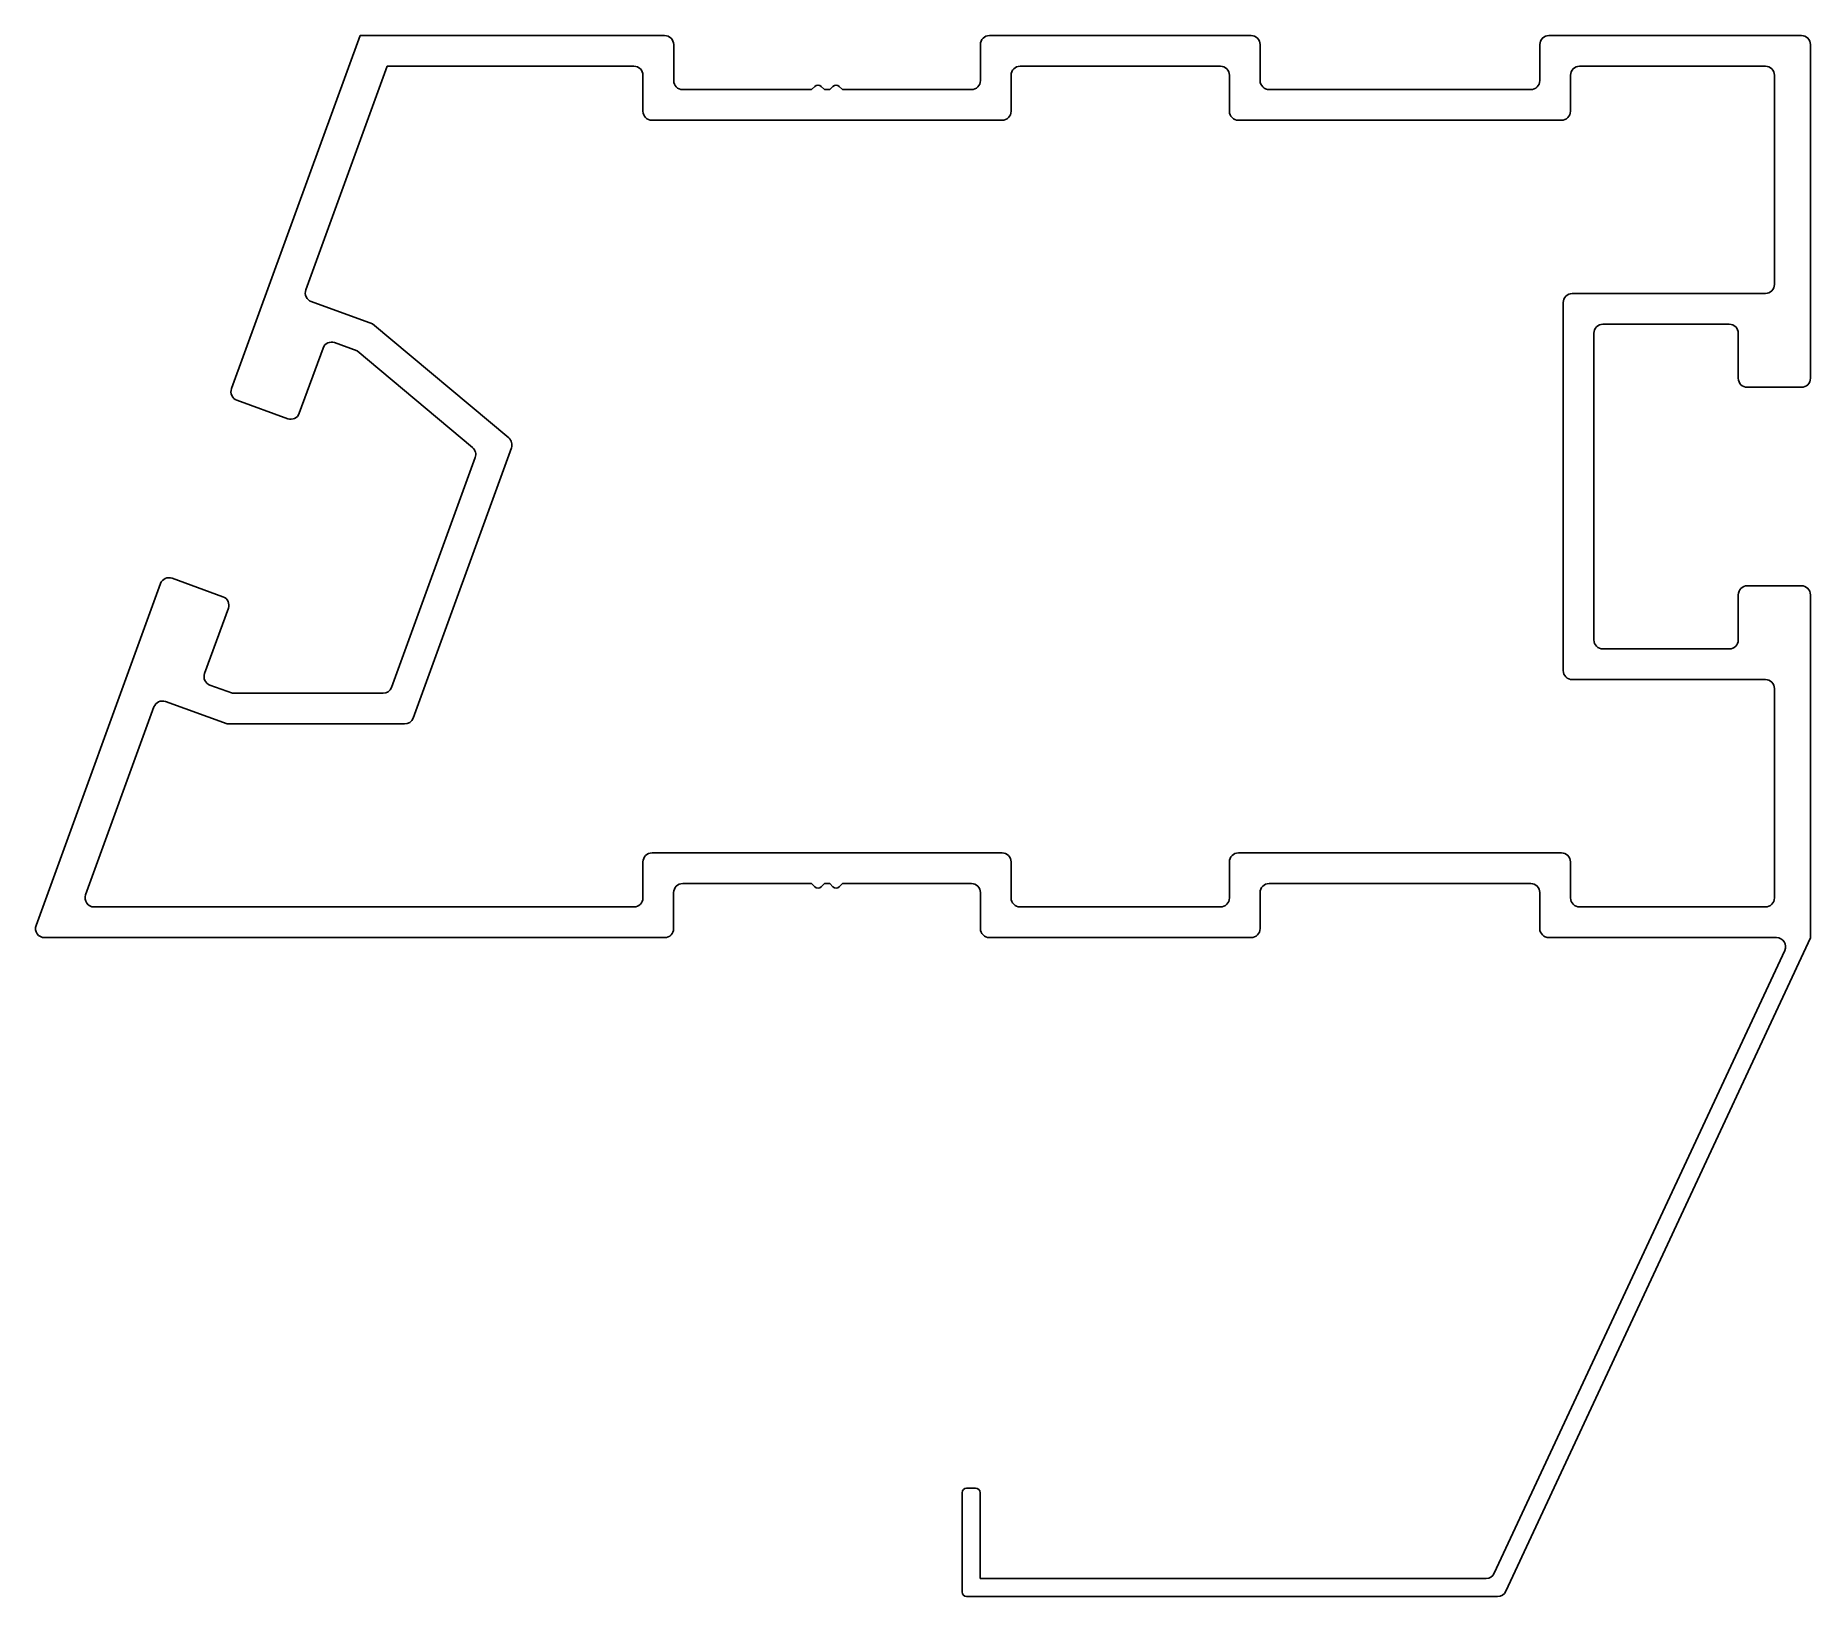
# Model space of a CAD drawing. Extents: x 2251.5 to 2349.9, y 707.8 to 794.3.
import ezdxf

# ---------------------------------------------------------------- set-up
doc = ezdxf.new("R2010")
doc.units = 0
doc.layers.get('0').update_dxf_attribs({"linetype": 'CONTINUOUS'})

msp = doc.modelspace()

# ---------------------------------------------------------------- linework, layer by layer
for p, q in [((2269.534, 794.33), (2262.41, 774.758)), ((2286.414, 794.33), (2269.534, 794.33)), ((2286.915, 791.83), (2286.915, 793.83)), ((2303.915, 793.83), (2303.915, 791.83)), ((2318.915, 794.33), (2304.415, 794.33)), ((2319.415, 791.83), (2319.415, 793.83)), ((2334.915, 793.83), (2334.915, 791.83)), ((2349.415, 794.33), (2335.415, 794.33)), ((2349.915, 775.33), (2349.915, 793.83)), ((2266.53, 780.229), (2271.043, 792.63)), ((2271.043, 792.63), (2284.714, 792.63)), ((2285.215, 792.13), (2285.215, 790.13)), ((2305.615, 790.13), (2305.615, 792.13)), ((2306.115, 792.63), (2317.215, 792.63)), ((2317.715, 792.13), (2317.715, 790.13)), ((2336.615, 790.13), (2336.615, 792.13)), ((2337.115, 792.63), (2347.414, 792.63)), ((2347.914, 792.13), (2347.914, 780.53)), ((2294.56, 791.33), (2287.415, 791.33)), ((2294.56, 791.33), (2294.737, 791.507)), ((2295.091, 791.507), (2295.267, 791.33)), ((2295.267, 791.33), (2295.56, 791.33)), ((2295.56, 791.33), (2295.737, 791.507)), ((2296.091, 791.507), (2296.267, 791.33)), ((2303.415, 791.33), (2296.267, 791.33)), ((2334.415, 791.33), (2319.915, 791.33)), ((2285.715, 789.63), (2305.115, 789.63)), ((2318.215, 789.63), (2336.115, 789.63)), ((2270.234, 778.349), (2266.829, 779.588)), ((2336.214, 779.53), (2336.214, 759.13)), ((2347.414, 780.03), (2336.714, 780.03)), ((2277.772, 772.024), (2270.234, 778.349)), ((2338.414, 778.33), (2345.414, 778.33)), ((2268.127, 777.307), (2269.371, 776.854)), ((2337.914, 760.83), (2337.914, 777.83)), ((2345.914, 777.83), (2345.914, 775.33)), ((2266.169, 773.39), (2267.486, 777.008)), ((2269.371, 776.854), (2275.768, 771.486)), ((2346.414, 774.83), (2349.415, 774.83)), ((2262.709, 774.118), (2265.528, 773.091)), ((2272.473, 756.501), (2277.921, 771.47)), ((2275.916, 770.932), (2271.283, 758.201)), ((2258.477, 763.952), (2251.58, 745.001)), ((2261.937, 763.225), (2259.118, 764.251)), ((2345.914, 763.33), (2345.914, 760.83)), ((2349.414, 763.83), (2346.414, 763.83)), ((2349.914, 744.31), (2349.914, 763.33)), ((2260.919, 758.966), (2262.236, 762.584)), ((2345.414, 760.33), (2338.414, 760.33)), ((2336.714, 758.63), (2347.414, 758.63)), ((2262.462, 757.872), (2261.218, 758.325)), ((2270.813, 757.872), (2262.462, 757.872)), ((2347.914, 758.13), (2347.914, 746.53)), ((2254.327, 746.701), (2258.116, 757.113)), ((2258.757, 757.412), (2262.162, 756.172)), ((2262.162, 756.172), (2272.003, 756.172)), ((2305.114, 749.03), (2285.714, 749.03)), ((2336.114, 749.03), (2318.214, 749.03)), ((2285.214, 748.53), (2285.214, 746.53)), ((2305.614, 746.53), (2305.614, 748.53)), ((2317.714, 748.53), (2317.714, 746.53)), ((2336.614, 746.53), (2336.614, 748.53)), ((2286.914, 744.83), (2286.914, 746.83)), ((2287.414, 747.33), (2294.56, 747.33)), ((2294.56, 747.33), (2294.737, 747.153)), ((2295.091, 747.153), (2295.267, 747.33)), ((2295.267, 747.33), (2295.56, 747.33)), ((2295.56, 747.33), (2295.737, 747.153)), ((2296.091, 747.153), (2296.267, 747.33)), ((2296.267, 747.33), (2303.414, 747.33)), ((2303.914, 746.83), (2303.914, 744.83)), ((2319.414, 744.83), (2319.414, 746.83)), ((2319.914, 747.33), (2334.414, 747.33)), ((2334.914, 746.83), (2334.914, 744.83)), ((2284.714, 746.03), (2254.797, 746.03)), ((2317.214, 746.03), (2306.114, 746.03)), ((2347.414, 746.03), (2337.114, 746.03)), ((2252.049, 744.33), (2286.414, 744.33)), ((2304.414, 744.33), (2318.914, 744.33)), ((2333.03, 708.102), (2349.914, 744.31)), ((2335.414, 744.33), (2348.035, 744.33)), ((2348.488, 743.619), (2332.392, 709.102)), ((2302.895, 713.563), (2302.895, 708.063)), ((2303.645, 713.813), (2303.145, 713.813)), ((2303.895, 708.813), (2303.895, 713.563)), ((2331.939, 708.813), (2303.895, 708.813)), ((2303.145, 707.813), (2332.576, 707.813))]:
    msp.add_line(p, q)
for centre, radius, start, end in [((2286.415, 793.83), 0.5, 359.99994, 90.08474), ((2304.415, 793.83), 0.5, 90, 180), ((2318.915, 793.83), 0.5, 0, 90), ((2335.415, 793.83), 0.5, 90, 180), ((2349.415, 793.83), 0.5, 0, 90), ((2284.715, 792.13), 0.5, 359.99994, 90.08474), ((2306.115, 792.13), 0.5, 90, 180), ((2317.215, 792.13), 0.5, 0, 90), ((2337.115, 792.13), 0.5, 90, 180), ((2347.414, 792.13), 0.5, 0, 90), ((2287.415, 791.83), 0.5, 180, 270), ((2294.914, 791.33), 0.25, 45, 135), ((2295.914, 791.33), 0.25, 45, 135), ((2303.415, 791.83), 0.5, 270, 0), ((2319.915, 791.83), 0.5, 180, 270), ((2334.415, 791.83), 0.5, 270, 0), ((2285.715, 790.13), 0.5, 180, 270), ((2305.115, 790.13), 0.5, 270, 360), ((2318.215, 790.13), 0.5, 180, 270), ((2336.115, 790.13), 0.5, 270, 360), ((2267, 780.058), 0.5, 160, 250), ((2347.414, 780.53), 0.5, 270, 0), ((2336.714, 779.53), 0.5, 90, 180), ((2338.414, 777.83), 0.5, 90, 180), ((2345.414, 777.83), 0.5, 0, 90), ((2267.956, 776.837), 0.5, 70, 160), ((2346.414, 775.33), 0.5, 180, 270), ((2349.415, 775.33), 0.5, 270, 0), ((2262.88, 774.587), 0.5, 160, 250), ((2265.699, 773.561), 0.5, 250, 340), ((2275.446, 771.103), 0.5, 340, 50), ((2277.451, 771.641), 0.5, 340, 50), ((2258.947, 763.781), 0.5, 70, 160), ((2346.414, 763.33), 0.5, 90, 180), ((2349.414, 763.33), 0.5, 0, 90), ((2261.766, 762.755), 0.5, 340, 70), ((2338.414, 760.83), 0.5, 180, 270), ((2345.414, 760.83), 0.5, 270, 0), ((2261.389, 758.795), 0.5, 160, 250), ((2336.714, 759.13), 0.5, 180, 270), ((2347.414, 758.13), 0.5, 0, 90), ((2258.586, 756.942), 0.5, 70, 160), ((2270.813, 758.372), 0.5, 270, 340), ((2272.003, 756.672), 0.5, 270, 340), ((2285.714, 748.53), 0.5, 90, 180), ((2305.114, 748.53), 0.5, 0, 90), ((2318.214, 748.53), 0.5, 90, 180), ((2336.114, 748.53), 0.5, 0, 90), ((2254.797, 746.53), 0.5, 160, 270), ((2287.414, 746.83), 0.5, 90, 180), ((2294.914, 747.33), 0.25, 225, 315), ((2295.914, 747.33), 0.25, 225, 315), ((2303.414, 746.83), 0.5, 0, 90), ((2319.914, 746.83), 0.5, 90, 180), ((2334.414, 746.83), 0.5, 0, 90), ((2284.714, 746.53), 0.5, 270, 0), ((2306.114, 746.53), 0.5, 180, 270), ((2317.214, 746.53), 0.5, 270, 360), ((2337.114, 746.53), 0.5, 180, 270), ((2347.414, 746.53), 0.5, 270, 360), ((2252.049, 744.83), 0.5, 160, 270), ((2286.414, 744.83), 0.5, 270, 0), ((2304.414, 744.83), 0.5, 180, 270), ((2318.914, 744.83), 0.5, 270, 0), ((2335.414, 744.83), 0.5, 180, 270), ((2348.035, 743.83), 0.5, 335, 90), ((2303.145, 713.563), 0.25, 90, 180), ((2303.645, 713.563), 0.25, 0, 90), ((2331.939, 709.313), 0.5, 270, 335), ((2303.145, 708.063), 0.25, 180, 270), ((2332.576, 708.313), 0.5, 270, 335)]:
    msp.add_arc(centre, radius, start, end)

doc.saveas('drawing.dxf')
